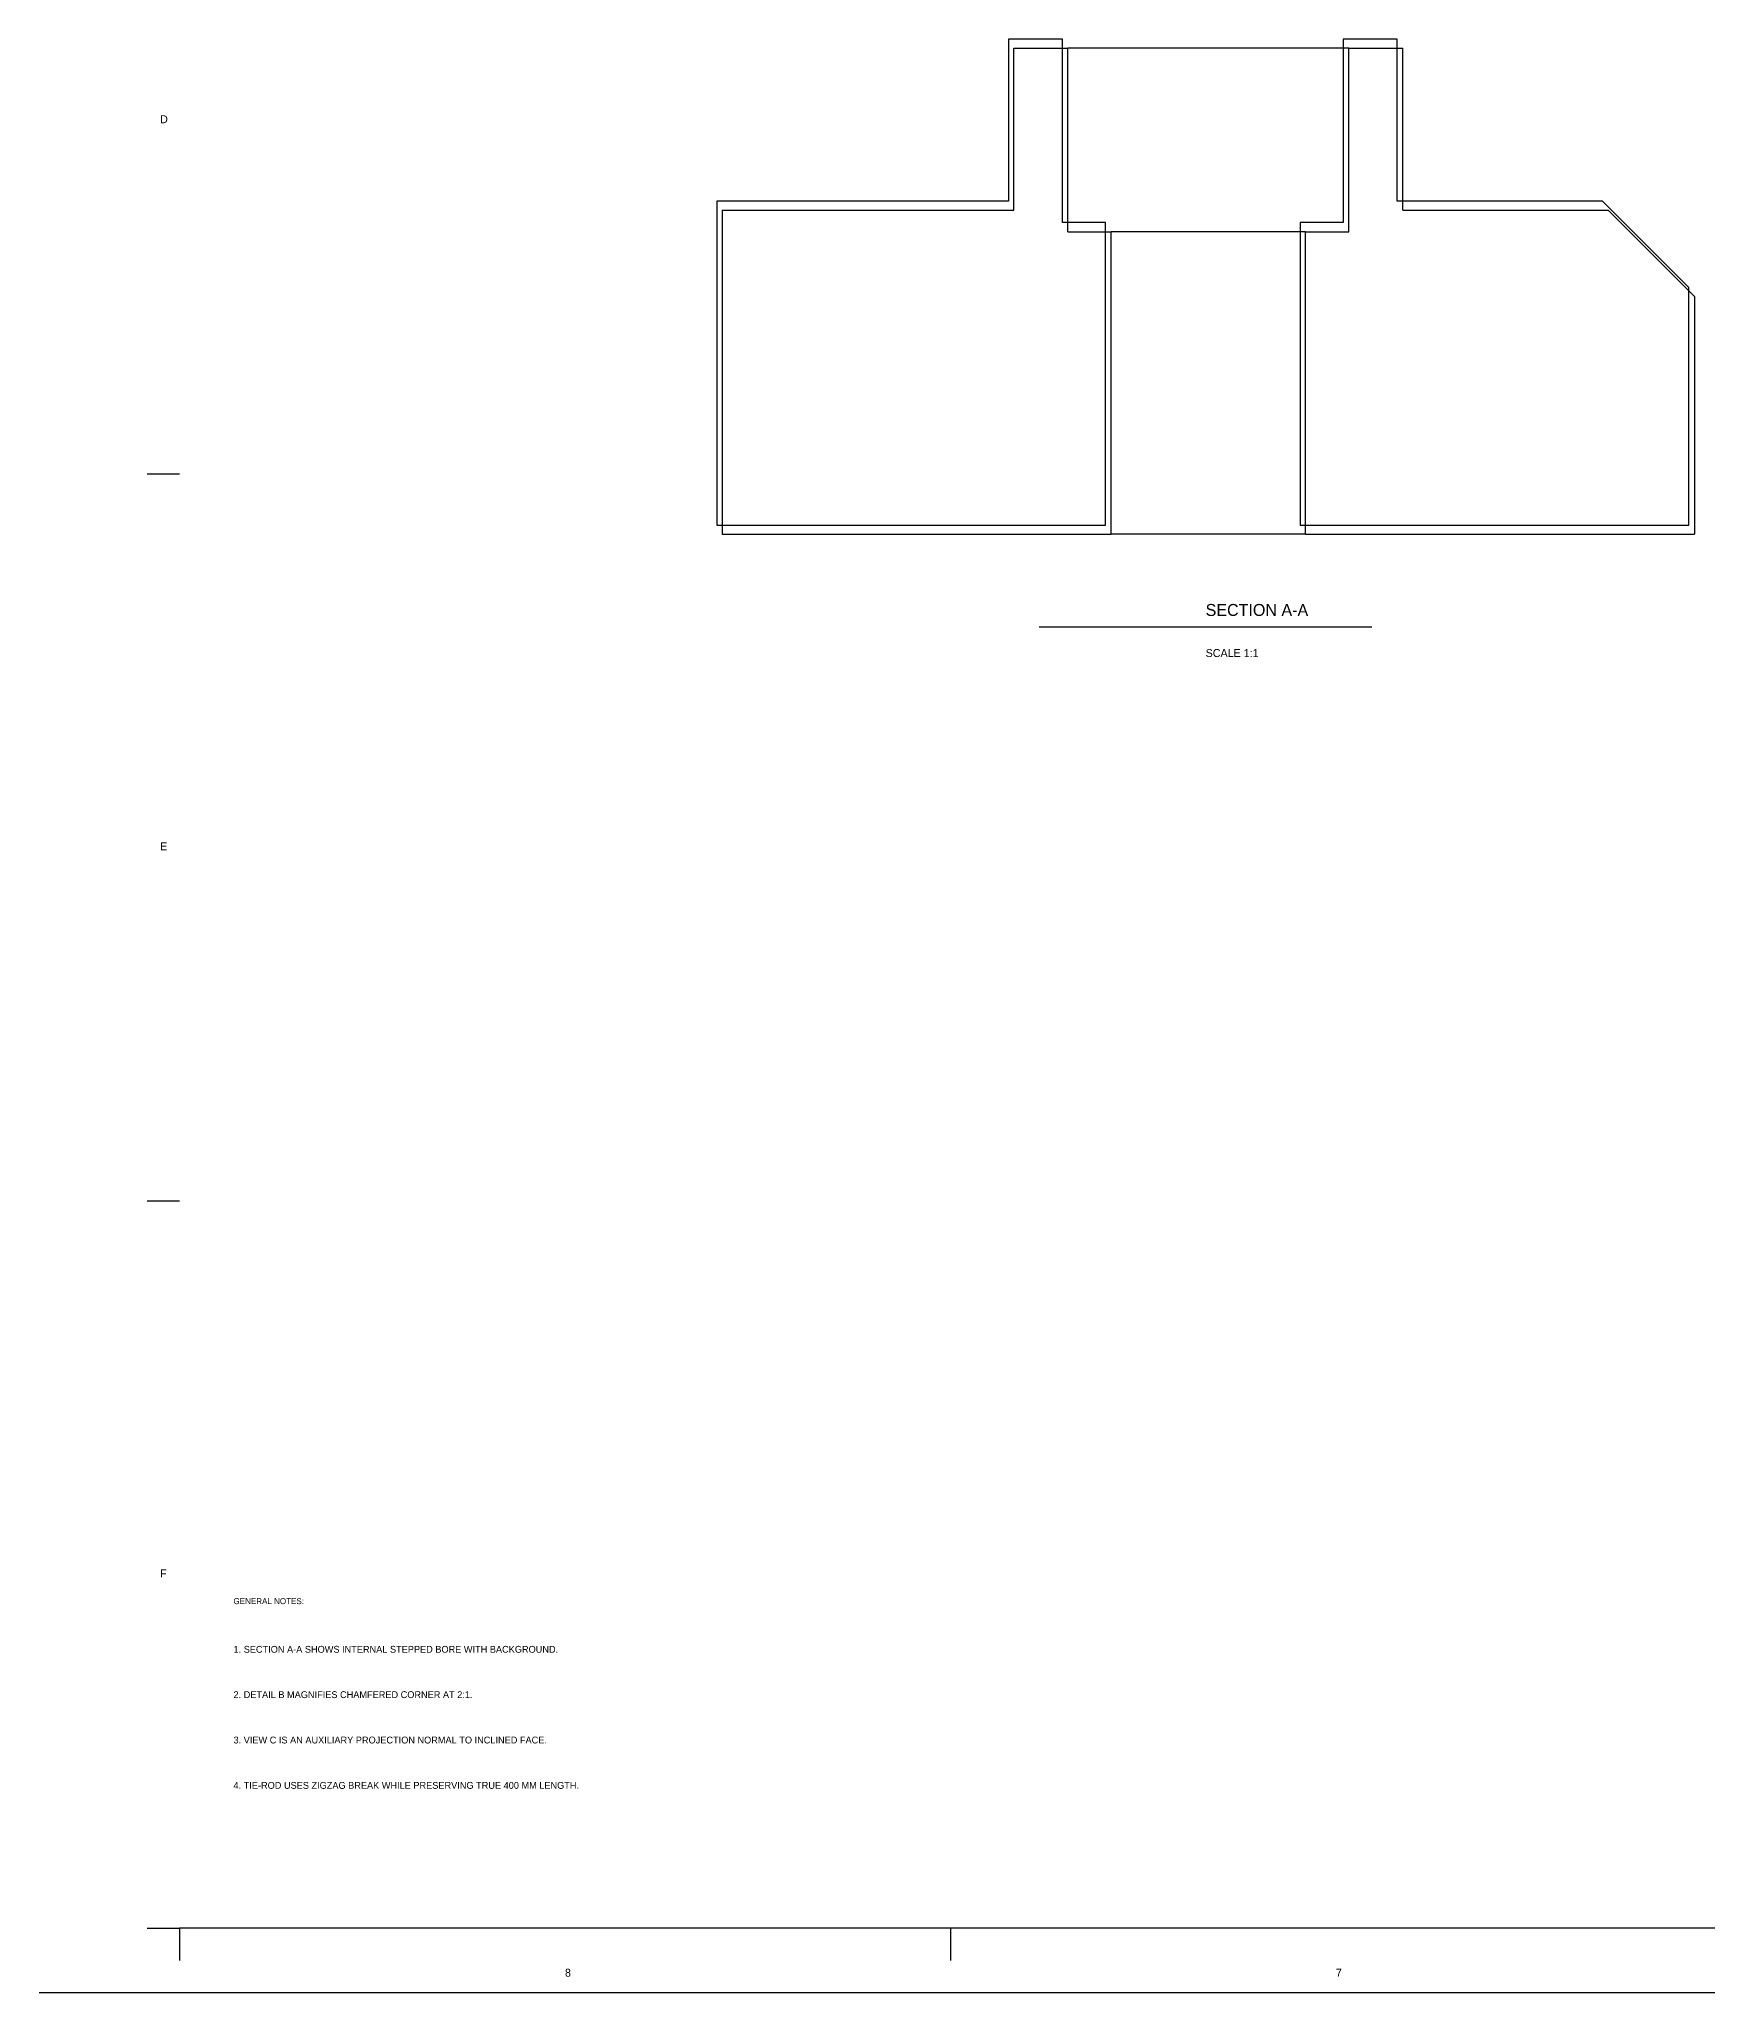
# Model space of a CAD drawing. Header units: metres. Extents: x 0 to 2245, y -1167 to 420.
# Drawn here: x 8 to 591, y -1160 to -476 of the extents above; entities that cross this region are included whole.
import ezdxf

# ---------------------------------------------------------------- set-up
doc = ezdxf.new("R2010")
doc.units = ezdxf.units.M
for name, color, linetype in [('ANNOTATIONS', 3, 'CONTINUOUS'), ('BORDER', 7, 'CONTINUOUS'), ('TITLE_BLOCK', 7, 'CONTINUOUS'), ('VISIBLE', 7, 'CONTINUOUS')]:
    doc.layers.add(name, color=color, linetype=linetype)

msp = doc.modelspace()

# ---------------------------------------------------------------- linework, layer by layer
at = {"layer": 'BORDER'}
for p, q in [((45.35, -628.18), (56.69, -628.18)), ((357.54, -681.73), (473.95, -681.73)), ((45.35, -882.69), (56.69, -882.69)), ((45.35, -1137.17), (56.69, -1137.17)), ((2214.8, -1137.17), (56.69, -1137.17)), ((56.69, -1137.17), (56.69, -1148.5)), ((326.48, -1137.17), (326.48, -1148.5)), ((2237.48, -1159.84), (7.56, -1159.84))]:
    msp.add_line(p, q, dxfattribs=at)
at = {"layer": 'VISIBLE'}
for p, q in [((365.63, -476.05), (346.73, -476.05)), ((346.73, -476.05), (346.73, -532.74)), ((365.63, -540.3), (365.63, -476.05)), ((482.8, -476.05), (463.9, -476.05)), ((463.9, -476.05), (463.9, -540.3)), ((482.8, -532.74), (482.8, -476.05)), ((348.66, -535.9), (348.66, -479.21)), ((348.66, -479.21), (367.56, -479.21)), ((367.56, -543.46), (367.56, -479.21)), ((368.79, -479.21), (367.56, -479.21)), ((372.43, -479.21), (368.79, -479.21)), ((378.28, -479.21), (372.43, -479.21)), ((386.06, -479.21), (378.28, -479.21)), ((395.38, -479.21), (386.06, -479.21)), ((405.76, -479.21), (395.38, -479.21)), ((416.7, -479.21), (405.76, -479.21)), ((427.63, -479.21), (416.7, -479.21)), ((438.01, -479.21), (427.63, -479.21)), ((447.33, -479.21), (438.01, -479.21)), ((455.11, -479.21), (447.33, -479.21)), ((460.96, -479.21), (455.11, -479.21)), ((464.6, -479.21), (460.96, -479.21)), ((465.83, -479.21), (464.6, -479.21)), ((465.83, -543.46), (465.83, -479.21)), ((465.83, -479.21), (484.73, -479.21)), ((484.73, -535.9), (484.73, -479.21)), ((244.69, -532.74), (244.69, -646.13)), ((346.73, -532.74), (244.69, -532.74)), ((554.61, -532.74), (482.8, -532.74)), ((584.84, -562.98), (554.61, -532.74)), ((246.62, -535.9), (348.66, -535.9)), ((246.62, -535.9), (246.62, -649.29)), ((484.73, -535.9), (556.54, -535.9)), ((586.77, -566.14), (556.54, -535.9)), ((380.75, -540.3), (365.63, -540.3)), ((367.56, -543.46), (382.68, -543.46)), ((380.75, -646.13), (380.75, -540.3)), ((383.53, -543.46), (382.68, -543.46)), ((382.68, -649.29), (382.68, -543.46)), ((386.05, -543.46), (383.53, -543.46)), ((390.1, -543.46), (386.05, -543.46)), ((395.49, -543.46), (390.1, -543.46)), ((401.94, -543.46), (395.49, -543.46)), ((409.13, -543.46), (401.94, -543.46)), ((416.7, -543.46), (409.13, -543.46)), ((424.26, -543.46), (416.7, -543.46)), ((431.45, -543.46), (424.26, -543.46)), ((437.9, -543.46), (431.45, -543.46)), ((443.29, -543.46), (437.9, -543.46)), ((447.34, -543.46), (443.29, -543.46)), ((449.86, -543.46), (447.34, -543.46)), ((448.78, -540.3), (448.78, -646.13)), ((463.9, -540.3), (448.78, -540.3)), ((450.71, -543.46), (449.86, -543.46)), ((450.71, -649.29), (450.71, -543.46)), ((450.71, -543.46), (465.83, -543.46)), ((584.84, -646.13), (584.84, -562.98)), ((586.77, -566.14), (586.77, -649.29)), ((244.69, -646.13), (380.75, -646.13)), ((246.62, -649.29), (382.68, -649.29)), ((383.53, -649.29), (382.68, -649.29)), ((386.05, -649.29), (383.53, -649.29)), ((390.1, -649.29), (386.05, -649.29)), ((395.49, -649.29), (390.1, -649.29)), ((401.94, -649.29), (395.49, -649.29)), ((409.13, -649.29), (401.94, -649.29)), ((416.7, -649.29), (409.13, -649.29)), ((424.26, -649.29), (416.7, -649.29)), ((431.45, -649.29), (424.26, -649.29)), ((437.9, -649.29), (431.45, -649.29)), ((443.29, -649.29), (437.9, -649.29)), ((447.34, -649.29), (443.29, -649.29)), ((449.86, -649.29), (447.34, -649.29)), ((448.78, -646.13), (584.84, -646.13)), ((450.71, -649.29), (449.86, -649.29)), ((450.71, -649.29), (586.77, -649.29))]:
    msp.add_line(p, q, dxfattribs=at)

# ---------------------------------------------------------------- texts
at = {"layer": 'ANNOTATIONS'}
for s, height, p in [('SECTION A-A', 4.2, (415.75, -677.95)), ('SCALE 1:1', 2.8, (415.75, -692.32)), ('1. SECTION A-A SHOWS INTERNAL STEPPED BORE WITH BACKGROUND.', 2.4, (75.59, -1040.79)), ('2. DETAIL B MAGNIFIES CHAMFERED CORNER AT 2:1.', 2.4, (75.59, -1056.66)), ('3. VIEW C IS AN AUXILIARY PROJECTION NORMAL TO INCLINED FACE.', 2.4, (75.59, -1072.54)), ('4. TIE-ROD USES ZIGZAG BREAK WHILE PRESERVING TRUE 400 MM LENGTH.', 2.4, (75.59, -1088.41))]:
    msp.add_text(s, height=height, dxfattribs=at).set_placement(p)
at = {"layer": 'BORDER'}
for s, p in [('D', (49.89, -505.49)), ('E', (49.89, -759.97)), ('F', (49.89, -1014.44)), ('8', (191.58, -1154.17)), ('7', (461.33, -1154.17))]:
    msp.add_text(s, height=2.8, dxfattribs=at).set_placement(p)
at = {"layer": 'TITLE_BLOCK'}
msp.add_text('GENERAL NOTES:', height=2.1, dxfattribs=at).set_placement((75.59, -1023.78))

doc.saveas('drawing.dxf')
